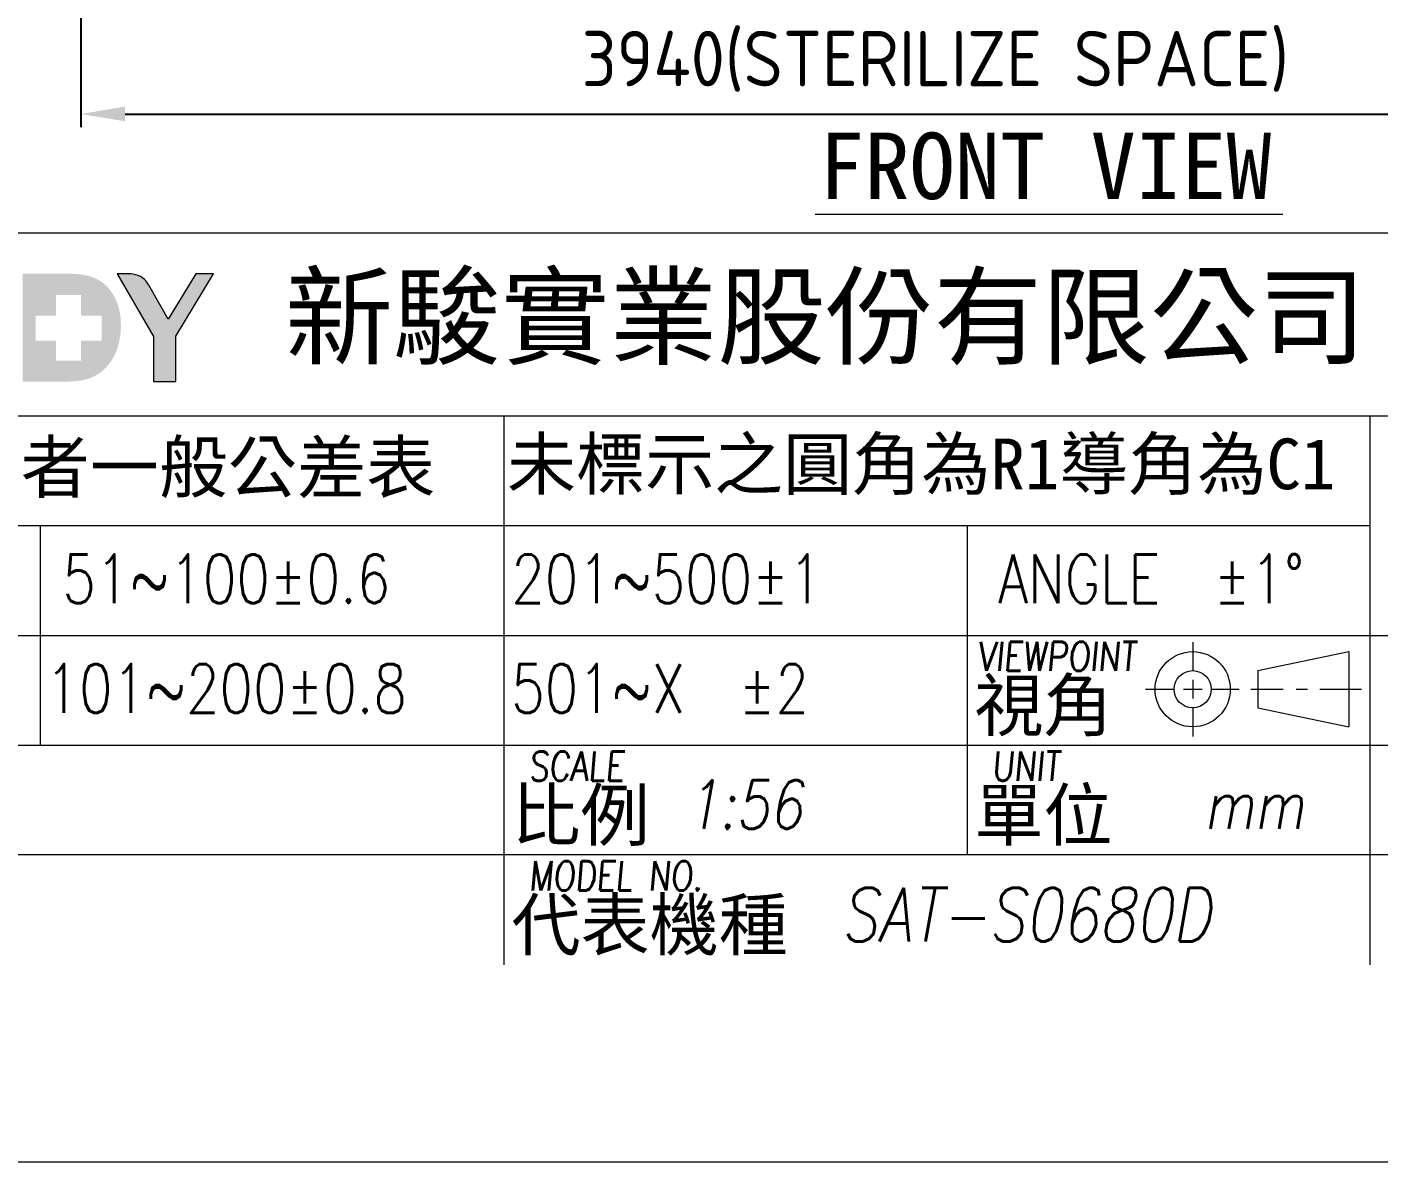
# Model space of a CAD drawing. Header units: millimetres. Extents: x -358422 to 32356, y 0 to 54379.
# Drawn here: x 9508 to 12556, y 0 to 2559 of the extents above; entities that cross this region are included whole.
import ezdxf

# ---------------------------------------------------------------- set-up
doc = ezdxf.new("R2010")
doc.units = ezdxf.units.MM
doc.header["$MEASUREMENT"] = 0
doc.layers.get('0').update_dxf_attribs({"lineweight": 25})
for name, color, linetype, lineweight in [('D', 3, 'Continuous', 13), ('F', 7, 'Continuous', 15), ('T', 4, 'Continuous', 15)]:
    doc.layers.add(name, color=color, linetype=linetype, lineweight=lineweight)
doc.styles.get("Standard").update_dxf_attribs({"font": 'KAIU.TTF'})
doc.styles.add('STU25', font='isocp2.shx')
doc.styles.add('Text', font='romans.shx', dxfattribs={"width": 0.8, "oblique": 10})
doc.dimstyles.new('STU25', dxfattribs={"dimscale": 50, "dimtxt": 2.5, "dimasz": 2, "dimexe": 0.6, "dimexo": 1, "dimgap": 1, "dimtad": 1, "dimdsep": 46, "dimtxsty": 'STU25', "dimcen": 2, "dimazin": 2, "dimtfac": 1, "dimtmove": 0, "dimatfit": 3, "dimfxl": 0, "dimtolj": 1, "dimtzin": 0, "dimarcsym": 0})

# ---------------------------------------------------------------- blocks, each defined once
blk = doc.blocks.new('新駿LOGO')
at = {"layer": 'F'}
h = blk.add_hatch(color=256, dxfattribs=at)
edge = h.paths.add_edge_path()
edge.add_spline(control_points=[(-514.869, -439.204), (-514.869, -439.204), (-514.869, -443.624), (-514.869, -443.624)], knot_values=[0, 0, 0, 0, 1, 1, 1, 1], degree=3, periodic=0)
edge.add_spline(control_points=[(-514.869, -443.624), (-514.869, -443.624), (-513.047, -443.624), (-513.047, -443.624)], knot_values=[8, 8, 8, 8, 9, 9, 9, 9], degree=3, periodic=0)
edge.add_spline(control_points=[(-513.047, -443.624), (-512.514, -443.624), (-512.094, -443.524), (-511.788, -443.322)], knot_values=[7, 7, 7, 7, 8, 8, 8, 8], degree=3, periodic=0)
edge.add_spline(control_points=[(-511.788, -443.322), (-511.48, -443.121), (-511.247, -442.847), (-511.087, -442.501)], knot_values=[6, 6, 6, 6, 7, 7, 7, 7], degree=3, periodic=0)
edge.add_spline(control_points=[(-511.087, -442.501), (-510.927, -442.155), (-510.846, -441.761), (-510.846, -441.321)], knot_values=[5, 5, 5, 5, 6, 6, 6, 6], degree=3, periodic=0)
edge.add_spline(control_points=[(-510.846, -441.321), (-510.846, -440.871), (-510.931, -440.488), (-511.099, -440.17)], knot_values=[4, 4, 4, 4, 5, 5, 5, 5], degree=3, periodic=0)
edge.add_spline(control_points=[(-511.099, -440.17), (-511.267, -439.852), (-511.493, -439.612), (-511.777, -439.448)], knot_values=[3, 3, 3, 3, 4, 4, 4, 4], degree=3, periodic=0)
edge.add_spline(control_points=[(-511.777, -439.448), (-512.061, -439.285), (-512.457, -439.204), (-512.967, -439.204)], knot_values=[2, 2, 2, 2, 3, 3, 3, 3], degree=3, periodic=0)
edge.add_spline(control_points=[(-512.967, -439.204), (-512.967, -439.204), (-514.869, -439.204), (-514.869, -439.204)], knot_values=[1, 1, 1, 1, 2, 2, 2, 2], degree=3, periodic=0)
h.paths.add_polyline_path([(-514.335, -441.95), (-513.511, -441.95), (-513.511, -442.773), (-512.482, -442.773), (-512.482, -441.95), (-511.637, -441.95), (-511.637, -440.92), (-512.482, -440.92), (-512.482, -440.074), (-513.511, -440.074), (-513.511, -440.92), (-514.335, -440.92)], flags=16)
h = blk.add_hatch(color=256, dxfattribs=at)
edge = h.paths.add_edge_path()
edge.add_spline(control_points=[(-509.511, -443.624), (-509.511, -443.624), (-509.511, -441.772), (-509.511, -441.772), (-509.511, -441.772), (-510.996, -439.204), (-510.996, -439.204), (-510.996, -439.204), (-510.644, -439.204), (-510.644, -439.204), (-510.644, -439.204), (-510.299, -439.189), (-510.044, -439.321), (-509.79, -439.454), (-509.707, -439.678), (-509.707, -439.678), (-509.707, -439.678), (-508.902, -441.069), (-508.902, -441.069), (-508.902, -441.069), (-507.778, -439.204), (-507.778, -439.204), (-507.778, -439.204), (-507.048, -439.204), (-507.048, -439.204), (-507.048, -439.204), (-508.592, -441.767), (-508.592, -441.767), (-508.592, -441.767), (-508.592, -443.624), (-508.592, -443.624), (-508.592, -443.624), (-509.511, -443.624), (-509.511, -443.624)], knot_values=[0, 0, 0, 0, 1, 1, 1, 2, 2, 2, 3, 3, 3, 4, 4, 4, 5, 5, 5, 6, 6, 6, 7, 7, 7, 8, 8, 8, 9, 9, 9, 10, 10, 10, 11, 11, 11, 11], degree=3, periodic=0)
at = {"layer": 'F', "lineweight": 0}
blk.add_open_spline([(-509.511, -443.624), (-509.511, -443.624), (-509.511, -441.772), (-509.511, -441.772), (-509.511, -441.772), (-510.996, -439.204), (-510.996, -439.204), (-510.996, -439.204), (-510.644, -439.204), (-510.644, -439.204), (-510.644, -439.204), (-510.299, -439.189), (-510.044, -439.321), (-509.79, -439.454), (-509.707, -439.678), (-509.707, -439.678), (-509.707, -439.678), (-508.902, -441.069), (-508.902, -441.069), (-508.902, -441.069), (-507.778, -439.204), (-507.778, -439.204), (-507.778, -439.204), (-507.048, -439.204), (-507.048, -439.204), (-507.048, -439.204), (-508.592, -441.767), (-508.592, -441.767), (-508.592, -441.767), (-508.592, -443.624), (-508.592, -443.624), (-508.592, -443.624), (-509.511, -443.624), (-509.511, -443.624)], degree=3, knots=[0, 0, 0, 0, 1, 1, 1, 2, 2, 2, 3, 3, 3, 4, 4, 4, 5, 5, 5, 6, 6, 6, 7, 7, 7, 8, 8, 8, 9, 9, 9, 10, 10, 10, 11, 11, 11, 11], dxfattribs=at)
at = {"insert": (-504.123, -439.334), "char_height": 3.25, "attachment_point": 1, "style": 'STU25'}
blk.add_mtext('{\\f標楷體|b0|i0|c136|p65;新駿實業股份有限公司}', dxfattribs=at)
blk = doc.blocks.new('*D18')
at = {"layer": 'D', "color": 0, "lineweight": -2}
for p, q in [((9628.9, 3218.3), (9628.9, 2333.2)), ((13568.9, 3218.3), (13568.9, 2333.2)), ((9728.9, 2363.2), (13468.9, 2363.2))]:
    blk.add_line(p, q, dxfattribs=at)
at = {"layer": 'D', "color": 0}
for points in [[(9728.9, 2379.9), (9728.9, 2346.6), (9628.9, 2363.2)], [(13468.9, 2379.9), (13468.9, 2346.6), (13568.9, 2363.2)]]:
    blk.add_solid(points, dxfattribs=at)
at = {"layer": 'Defpoints', "color": 0}
for p in [(9628.9, 3268.3), (13568.9, 3268.3), (13568.9, 2363.2)]:
    blk.add_point(p, dxfattribs=at)
at = {"layer": 'D', "color": 0, "insert": (10758.2, 2550.7), "char_height": 125, "attachment_point": 1, "style": 'STU25'}
blk.add_mtext('\\A1;3940(STERILIZE SPACE)', dxfattribs=at)

msp = doc.modelspace()

# ---------------------------------------------------------------- linework, layer by layer
at = {"layer": 'D'}
msp.add_line((11284.718, 2137.108), (12339.479, 2137.108), dxfattribs=at)
at = {"layer": 'F', "color": 7}
for p, q in [((8575.085, 2094.915), (15780.085, 2094.915)), ((8575.085, 1682.415), (15780.085, 1682.415)), ((10582.585, 1682.415), (10582.585, 444.915)), ((8575.085, 1434.915), (12535.085, 1434.915)), ((9537.585, 1434.915), (9537.585, 939.915)), ((11627.585, 1434.915), (11627.585, 692.415)), ((8575.085, 1187.415), (15780.085, 1187.415)), ((11820.085, 1187.415), (15780.085, 1187.415)), ((12535.085, 1187.415), (15780.085, 1187.415)), ((8575.085, 939.915), (15780.085, 939.915)), ((15780.085, 692.415), (8575.085, 692.415))]:
    msp.add_line(p, q, dxfattribs=at)
at = {"layer": 'F'}
msp.add_line((12535.085, 1682.415), (12535.085, 444.915), dxfattribs=at)
at = {"layer": 'F', "color": 0}
for p, q in [((12136.109, 1172.37), (12136.109, 1107.911)), ((12283.116, 1107.911), (12487.938, 1150.781)), ((12487.938, 1150.781), (12487.938, 981.207)), ((12283.116, 1107.911), (12283.116, 1024.077)), ((12136.109, 1087.18), (12136.109, 1044.809)), ((12029.733, 1065.994), (12094.191, 1065.994)), ((12114.923, 1065.994), (12157.294, 1065.994)), ((12178.026, 1065.994), (12241.098, 1065.994)), ((12267.291, 1065.994), (12339.881, 1065.994)), ((12369.151, 1065.994), (12394.909, 1065.994)), ((12422.518, 1065.994), (12517.025, 1065.994)), ((12136.109, 1024.077), (12136.109, 959.618)), ((12283.116, 1024.077), (12487.938, 981.207))]:
    msp.add_line(p, q, dxfattribs=at)
at = {"layer": 'F', "color": 6}
msp.add_lwpolyline([(0, 11330), (0, 0), (16115, 0), (16115, 11330)], close=True, dxfattribs=at)
at = {"layer": 'F', "color": 0}
for radius in [84.787, 41.917]:
    msp.add_circle((12136.109, 1065.994), radius, dxfattribs=at)

# ---------------------------------------------------------------- block references
at = {"xscale": 55.00000000000001, "yscale": 55.00000000000001, "zscale": 55.00000000000001}
msp.add_blockref('新駿LOGO', (37815.776, 26159.148), dxfattribs=at)

# ---------------------------------------------------------------- texts
at = {"layer": 'D', "color": 11, "insert": (11293.598, 2321.383), "char_height": 150, "attachment_point": 1}
msp.add_mtext('FRONT VIEW', dxfattribs=at)
at = {"layer": 'F', "lineweight": -3}
for s, p in [('未標示之圓角為R1導角為C1', (10589.712, 1517.156)), ('未標註者一般公差表', (9026.334, 1509.763)), ('視角', (11643.807, 972.919)), ('比例', (10599.975, 725.419)), ('單位', (11643.807, 725.419)), ('代表機種', (10599.975, 477.919))]:
    msp.add_text(s, height=114.1659, dxfattribs=at).set_placement(p)
at = {"layer": 'F', "lineweight": 20, "style": 'Text', "width": 0.8}
for s, p in [('51~100±0.6', (9587.405, 1260.138)), ('201~500±1', (10599.54, 1260.138)), ('ANGLE  ±1%%D', (11697.181, 1260.138)), ('101~200±0.8', (9549.488, 1012.638)), ('501~X  ±2', (10599.54, 1012.638))]:
    msp.add_text(s, height=110, dxfattribs=at).set_placement(p)
at = {"layer": 'F', "color": 1, "lineweight": 15, "style": 'Text', "oblique": 5, "width": 0.8}
for s, p in [('VIEWPOINT', (11650.578, 1107.16)), ('SCALE', (10639.11, 859.66)), ('UNIT', (11682.941, 859.66)), ('MODEL NO.', (10639.11, 612.16))]:
    msp.add_text(s, height=66, dxfattribs=at).set_placement(p)
at = {"layer": 'T', "lineweight": 20, "style": 'Text', "oblique": 10, "width": 0.8}
for s, height, p in [('1:56', 110, (10992.08, 750.9)), ('mm', 110, (12161.278, 751.212)), ('SAT-S0680D', 121, (11342.809, 497.164))]:
    msp.add_text(s, height=height, dxfattribs=at).set_placement(p)

# ---------------------------------------------------------------- dimensions: what is measured, and where the dimension line sits
at = {"layer": 'D'}
dim = msp.add_linear_dim(base=(13568.92, 2363.217), p1=(9628.92, 3268.335), p2=(13568.92, 3268.335), text='<>(STERILIZE SPACE)', dimstyle='STU25', dxfattribs=at)
dim.commit()
dim.dimension.update_dxf_attribs({"geometry": '*D18', "text_midpoint": (11608.41, 2363.217), "dimtype": 160})

doc.saveas('drawing.dxf')
